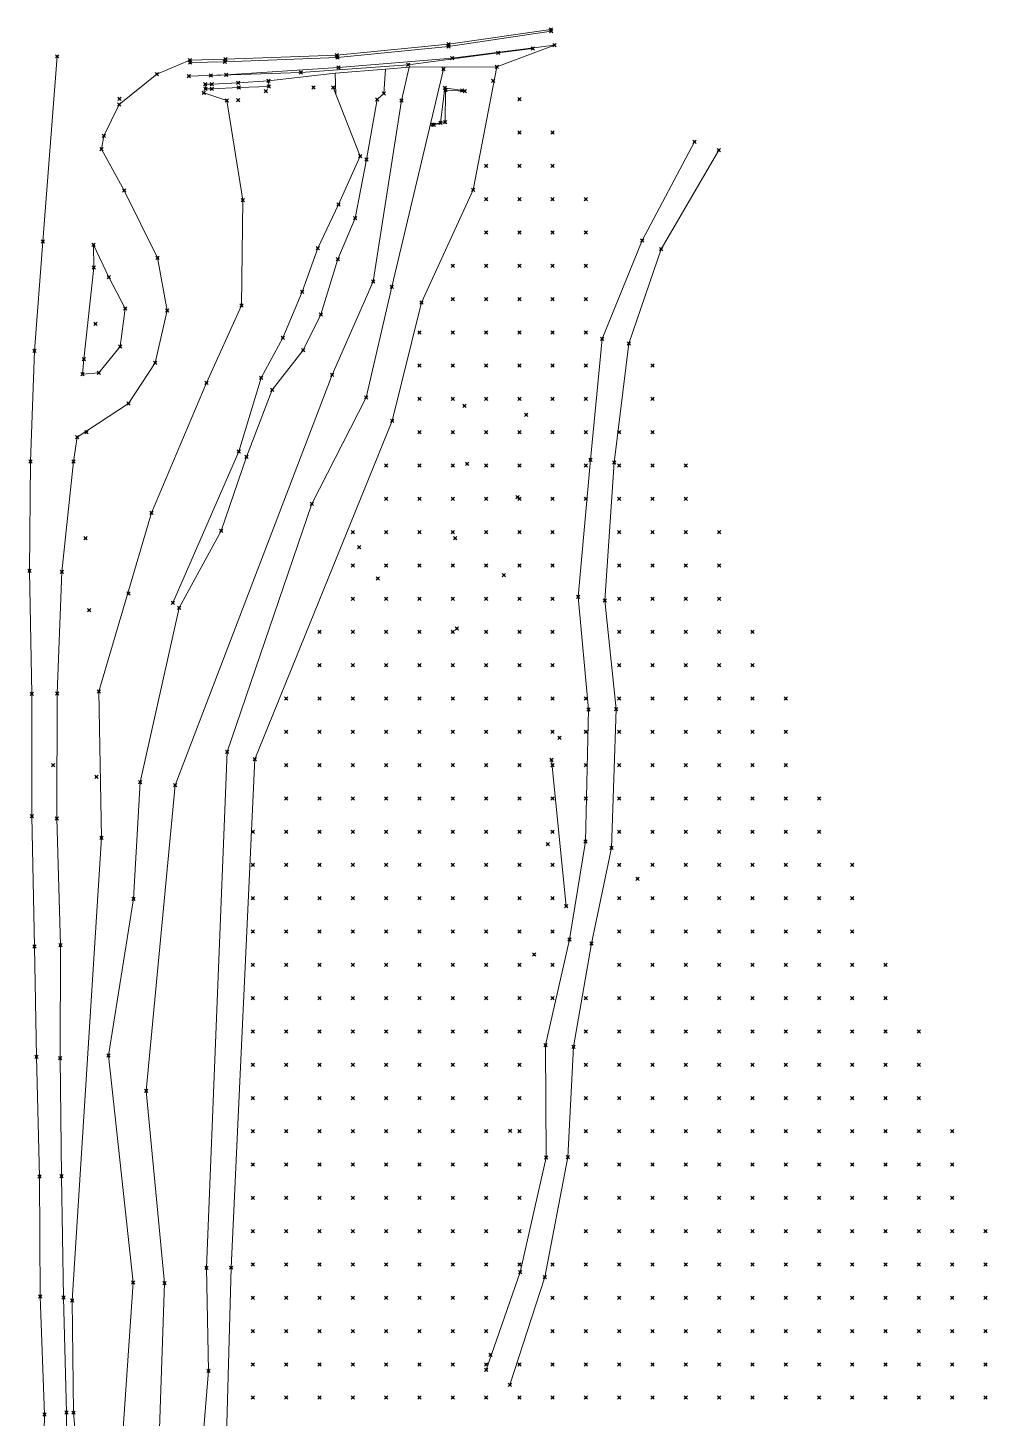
# Model space of a CAD drawing. Header units: metres. Extents: x 441556 to 446409, y 432338 to 461058.
# Drawn here: x 442386.6 to 442473, y 451369.4 to 451494.7 of the extents above; entities that cross this region are included whole.
import ezdxf

# ---------------------------------------------------------------- set-up
doc = ezdxf.new("R2010")
doc.units = ezdxf.units.M
doc.header["$MEASUREMENT"] = 0
doc.header["$PDMODE"] = 35
doc.header["$PDSIZE"] = 0.15
for name, color, linetype, lineweight in [('DTM-BRE-RevN_GRP_ CAROSABIL', 2, 'Continuous', 0), ('DTM-BRE-RevN_GRP_AX', 2, 'Continuous', 0), ('DTM-BRE-RevN_GRP_BORDURA', 2, 'Continuous', 0), ('DTM-BRE-RevN_GRP_CONSTRUCTIE', 2, 'Continuous', 0), ('DTM-BRE-RevN_GRP_DRUM PAMANT', 2, 'Continuous', 0), ('DTM-BRE-RevN_GRP_FIRUL APEI', 2, 'Continuous', 0), ('DTM-BRE-RevN_GRP_POD', 2, 'Continuous', 0), ('DTM-BRE-RevN_GRP_RAU', 2, 'Continuous', 0), ('DTM-BRE-RevN_GRP_SCARI', 2, 'Continuous', 0), ('DTM-BRE-RevN_GRP_TALUZ JOS', 2, 'Continuous', 0), ('DTM-BRE-RevN_GRP_TALUZ SUS', 2, 'Continuous', 0), ('DTM-BRE-RevN_GRP_TROTUAR', 2, 'Continuous', 0), ('DTM-BRE-RevN_GRP_ZID SPRIJIN JOS', 2, 'Continuous', 0), ('DTM-BRE-RevN_GRP_ZID SPRIJIN SUS', 2, 'Continuous', 0), ('DTM-BRE-RevN_YP_RevL', 1, 'Continuous', 0), ('DTM-NOK-RevN_LIDAR_co_lidar', 91, 'Continuous', 0), ('DTM-NOK-RevN_RTK', 32, 'Continuous', 0)]:
    doc.layers.add(name, color=color, linetype=linetype, lineweight=lineweight)

msp = doc.modelspace()

# ---------------------------------------------------------------- linework, layer by layer
at = {"layer": 'DTM-BRE-RevN_GRP_ CAROSABIL'}
for p, q in [((442424.521, 451493.225, 359.086), (442433.748, 451494.553, 358.911)), ((442414.462, 451492.224, 359.162), (442424.521, 451493.225, 359.086)), ((442398.258, 451490.529, 359.106), (442401.24, 451491.776, 359.1)), ((442401.24, 451491.776, 359.1), (442404.442, 451491.87, 359.138)), ((442404.442, 451491.87, 359.138), (442414.462, 451492.224, 359.162)), ((442394.862, 451487.79, 359.026), (442398.258, 451490.529, 359.106)), ((442393.484, 451484.956, 359.019), (442394.862, 451487.79, 359.026)), ((442393.262, 451483.774, 359.065), (442393.484, 451484.956, 359.019)), ((442395.322, 451480.057, 359.132), (442393.262, 451483.774, 359.065)), ((442398.317, 451473.99, 359.064), (442395.322, 451480.057, 359.132)), ((442392.554, 451475.163, 359.151), (442393.928, 451472.225, 359.084)), ((442392.577, 451473.113, 359.153), (442392.554, 451475.163, 359.151)), ((442391.679, 451464.839, 359.129), (442392.577, 451473.113, 359.153)), ((442399.197, 451469.246, 359.134), (442398.317, 451473.99, 359.064)), ((442393.928, 451472.225, 359.084), (442395.403, 451469.426, 359.094)), ((442395.403, 451469.426, 359.094), (442394.938, 451465.984, 359.123)), ((442398.114, 451464.518, 359.018), (442399.197, 451469.246, 359.134)), ((442394.938, 451465.984, 359.123), (442393.018, 451463.602, 359.164)), ((442391.569, 451463.485, 359.165), (442391.679, 451464.839, 359.129)), ((442395.695, 451460.853, 359.146), (442398.114, 451464.518, 359.018)), ((442393.018, 451463.602, 359.164), (442391.569, 451463.485, 359.165)), ((442391.084, 451457.822, 359.154), (442395.695, 451460.853, 359.146)), ((442390.752, 451455.623, 359.182), (442391.084, 451457.822, 359.154)), ((442389.7, 451445.701, 359.277), (442390.752, 451455.623, 359.182)), ((442389.277, 451434.721, 359.24), (442389.7, 451445.701, 359.277)), ((442389.245, 451423.457, 359.37), (442389.277, 451434.721, 359.24)), ((442389.571, 451412.065, 359.436), (442389.245, 451423.457, 359.37)), ((442389.537, 451401.883, 359.368), (442389.571, 451412.065, 359.436)), ((442389.673, 451391.23, 359.423), (442389.537, 451401.883, 359.368)), ((442389.851, 451380.318, 359.533), (442389.673, 451391.23, 359.423)), ((442390.107, 451369.946, 359.589), (442389.851, 451380.318, 359.533)), ((442390.236, 451359.694, 359.825), (442390.107, 451369.946, 359.589))]:
    msp.add_line(p, q, dxfattribs=at)
at = {"layer": 'DTM-BRE-RevN_GRP_AX'}
for p, q in [((442387.99, 451475.462, 359.14), (442389.269, 451492.133, 358.955)), ((442387.232, 451465.597, 359.187), (442387.99, 451475.462, 359.14)), ((442386.872, 451455.631, 359.276), (442387.232, 451465.597, 359.187)), ((442386.783, 451445.763, 359.362), (442386.872, 451455.631, 359.276)), ((442386.99, 451434.699, 359.321), (442386.783, 451445.763, 359.362)), ((442387.006, 451423.672, 359.318), (442386.99, 451434.699, 359.321)), ((442387.225, 451411.943, 359.466), (442387.006, 451423.672, 359.318)), ((442387.406, 451402.004, 359.507), (442387.225, 451411.943, 359.466)), ((442387.691, 451391.216, 359.582), (442387.406, 451402.004, 359.507)), ((442387.749, 451380.383, 359.557), (442387.691, 451391.216, 359.582)), ((442388.143, 451369.763, 359.676), (442387.749, 451380.383, 359.557)), ((442387.911, 451359.796, 359.836), (442388.143, 451369.763, 359.676))]:
    msp.add_line(p, q, dxfattribs=at)
at = {"layer": 'DTM-BRE-RevN_GRP_BORDURA'}
for p, q in [((442424.526, 451493.022, 359.249), (442433.778, 451494.401, 358.923)), ((442414.539, 451492.014, 359.307), (442424.526, 451493.022, 359.249)), ((442404.367, 451491.636, 359.296), (442414.539, 451492.014, 359.307)), ((442401.242, 451491.575, 359.116), (442404.367, 451491.636, 359.296))]:
    msp.add_line(p, q, dxfattribs=at)
at = {"layer": 'DTM-BRE-RevN_GRP_CONSTRUCTIE'}
msp.add_line((442433.79, 451428.737, 357.59), (442435.138, 451415.576, 357.989), dxfattribs=at)
at = {"layer": 'DTM-BRE-RevN_GRP_DRUM PAMANT'}
for p, q in [((442446.692, 451484.43, 358.287), (442441.978, 451475.553, 358.155)), ((442448.873, 451483.685, 358.286), (442443.678, 451474.772, 358.299)), ((442441.978, 451475.553, 358.155), (442438.363, 451466.687, 358.732)), ((442443.678, 451474.772, 358.299), (442440.782, 451466.246, 358.707)), ((442438.363, 451466.687, 358.732), (442437.315, 451455.77, 358.436)), ((442440.782, 451466.246, 358.707), (442439.453, 451455.537, 358.499)), ((442437.315, 451455.77, 358.436), (442436.202, 451443.431, 357.598)), ((442439.453, 451455.537, 358.499), (442438.607, 451443.102, 357.883)), ((442436.202, 451443.431, 357.598), (442437.149, 451433.285, 357.882)), ((442438.607, 451443.102, 357.883), (442439.627, 451433.312, 357.995)), ((442437.149, 451433.285, 357.882), (442436.869, 451421.391, 357.955)), ((442439.627, 451433.312, 357.995), (442439.212, 451420.817, 358.137)), ((442436.869, 451421.391, 357.955), (442435.413, 451412.559, 358.065)), ((442439.212, 451420.817, 358.137), (442437.395, 451412.197, 358.455)), ((442435.413, 451412.559, 358.065), (442433.263, 451403.054, 358.317)), ((442437.395, 451412.197, 358.455), (442435.786, 451402.897, 358.285)), ((442433.263, 451403.054, 358.317), (442433.31, 451392.913, 358.357)), ((442435.786, 451402.897, 358.285), (442435.284, 451392.958, 358.404)), ((442433.31, 451392.913, 358.357), (442430.992, 451382.593, 358.402)), ((442435.284, 451392.958, 358.404), (442433.198, 451382.152, 358.512)), ((442430.992, 451382.593, 358.402), (442427.933, 451373.781, 358.675)), ((442433.198, 451382.152, 358.512), (442430.054, 451372.428, 358.567))]:
    msp.add_line(p, q, dxfattribs=at)
at = {"layer": 'DTM-BRE-RevN_GRP_FIRUL APEI'}
for p, q in [((442420.301, 451488.153, 353.308), (442417.748, 451471.838, 353.495)), ((442417.748, 451471.838, 353.495), (442414.04, 451463.443, 353.671)), ((442414.04, 451463.443, 353.671), (442399.894, 451426.457, 354.841)), ((442399.894, 451426.457, 354.841), (442397.306, 451398.932, 355.392)), ((442397.306, 451398.932, 355.392), (442398.958, 451381.596, 355.743)), ((442398.958, 451381.596, 355.743), (442397.419, 451338.538, 356.193))]:
    msp.add_line(p, q, dxfattribs=at)
at = {"layer": 'DTM-BRE-RevN_GRP_POD'}
for p, q in [((442429.007, 451492.463, 359.151), (442420.88, 451491.375, 359.272)), ((442432.118, 451492.851, 359.147), (442429.007, 451492.463, 359.151)), ((442411.228, 451490.683, 359.291), (442403.116, 451490.401, 359.275)), ((442420.88, 451491.375, 359.272), (442411.228, 451490.683, 359.291))]:
    msp.add_line(p, q, dxfattribs=at)
at = {"layer": 'DTM-BRE-RevN_GRP_RAU'}
for p, q in [((442419.413, 451471.372, 353.62), (442424.062, 451490.99, 353.34)), ((442418.111, 451488.239, 353.458), (442417.137, 451482.837, 353.556)), ((442418.693, 451488.789, 353.386), (442418.111, 451488.239, 353.458)), ((442417.137, 451482.837, 353.556), (442416.115, 451477.545, 353.721)), ((442416.115, 451477.545, 353.721), (442414.561, 451473.848, 353.76)), ((442414.561, 451473.848, 353.76), (442413.033, 451468.885, 353.784)), ((442417.105, 451461.401, 354.003), (442419.413, 451471.372, 353.62)), ((442413.033, 451468.885, 353.784), (442411.421, 451465.66, 353.975)), ((442411.421, 451465.66, 353.975), (442408.652, 451462.074, 354.251)), ((442408.652, 451462.074, 354.251), (442406.326, 451456.05, 354.469)), ((442412.222, 451451.812, 354.522), (442417.105, 451461.401, 354.003)), ((442406.326, 451456.05, 354.469), (442404.055, 451449.382, 354.295)), ((442404.582, 451429.463, 355.049), (442412.222, 451451.812, 354.522)), ((442404.055, 451449.382, 354.295), (442400.251, 451442.453, 354.605)), ((442400.251, 451442.453, 354.605), (442396.749, 451426.74, 355.311)), ((442402.721, 451382.971, 355.911), (442404.582, 451429.463, 355.049)), ((442396.749, 451426.74, 355.311), (442396.153, 451416.214, 357.832)), ((442396.153, 451416.214, 357.832), (442393.893, 451402.11, 355.751)), ((442393.893, 451402.11, 355.751), (442396.121, 451381.646, 355.823)), ((442402.912, 451373.691, 356.044), (442402.721, 451382.971, 355.911)), ((442396.121, 451381.646, 355.823), (442393.352, 451340.732, 356.527)), ((442400.169, 451340.433, 356.546), (442402.912, 451373.691, 356.044))]:
    msp.add_line(p, q, dxfattribs=at)
at = {"layer": 'DTM-BRE-RevN_GRP_SCARI'}
for p, q in [((442402.612, 451489.623, 359.145), (442403.22, 451489.619, 359.127)), ((442402.636, 451489.194, 359.142), (442402.612, 451489.623, 359.145)), ((442405.626, 451489.311, 358.104), (442403.209, 451489.197, 359.15)), ((442403.22, 451489.619, 359.127), (442405.587, 451489.756, 358.105)), ((442405.587, 451489.756, 358.105), (442408.311, 451489.911, 356.861)), ((442408.357, 451489.429, 356.866), (442405.626, 451489.311, 358.104)), ((442408.311, 451489.911, 356.861), (442408.357, 451489.429, 356.866)), ((442403.209, 451489.197, 359.15), (442402.636, 451489.194, 359.142))]:
    msp.add_line(p, q, dxfattribs=at)
at = {"layer": 'DTM-BRE-RevN_GRP_TALUZ JOS'}
for p, q in [((442414.139, 451489.333, 354.473), (442416.582, 451483.129, 353.839)), ((442416.582, 451483.129, 353.839), (442414.618, 451478.774, 354.292)), ((442414.618, 451478.774, 354.292), (442412.751, 451474.847, 354.617)), ((442412.751, 451474.847, 354.617), (442411.358, 451470.915, 354.647)), ((442411.358, 451470.915, 354.647), (442409.591, 451466.771, 354.54)), ((442409.591, 451466.771, 354.54), (442407.649, 451463.177, 354.882)), ((442407.649, 451463.177, 354.882), (442405.629, 451456.522, 355.305)), ((442405.629, 451456.522, 355.305), (442399.706, 451442.896, 355.247))]:
    msp.add_line(p, q, dxfattribs=at)
at = {"layer": 'DTM-BRE-RevN_GRP_TALUZ SUS'}
for p, q in [((442428.876, 451491.185, 358.692), (442426.741, 451480.099, 357.904)), ((442404.554, 451488.141, 358.851), (442402.48, 451488.836, 359.068)), ((442405.991, 451479.179, 359.082), (442404.554, 451488.141, 358.851)), ((442426.741, 451480.099, 357.904), (442422.105, 451469.943, 356.898)), ((442405.894, 451469.679, 358.891), (442405.991, 451479.179, 359.082)), ((442402.73, 451462.714, 359.009), (442405.894, 451469.679, 358.891)), ((442422.105, 451469.943, 356.898), (442419.454, 451459.297, 355.084)), ((442397.763, 451451.01, 359.129), (442402.73, 451462.714, 359.009)), ((442419.454, 451459.297, 355.084), (442407.077, 451428.799, 357.27)), ((442393.034, 451434.899, 358.863), (442397.763, 451451.01, 359.129)), ((442393.259, 451421.712, 360.597), (442393.034, 451434.899, 358.863)), ((442407.077, 451428.799, 357.27), (442404.935, 451382.994, 356.687)), ((442390.637, 451380.027, 359.194), (442393.259, 451421.712, 360.597)), ((442404.935, 451382.994, 356.687), (442403.77, 451340.608, 357.685)), ((442390.757, 451369.93, 359.296), (442390.637, 451380.027, 359.194)), ((442391.52, 451360.143, 359.569), (442390.757, 451369.93, 359.296))]:
    msp.add_line(p, q, dxfattribs=at)
at = {"layer": 'DTM-BRE-RevN_GRP_TROTUAR'}
for p, q in [((442424.845, 451491.982, 359.224), (442434.065, 451493.141, 358.928)), ((442414.612, 451491.128, 359.296), (442424.845, 451491.982, 359.224)), ((442404.514, 451490.461, 359.274), (442414.612, 451491.128, 359.296)), ((442401.126, 451490.352, 359.185), (442404.514, 451490.461, 359.274))]:
    msp.add_line(p, q, dxfattribs=at)
at = {"layer": 'DTM-BRE-RevN_GRP_ZID SPRIJIN JOS'}
for p, q in [((442424.198, 451489.293, 353.593), (442423.794, 451486.135, 353.304)), ((442425.766, 451489.053, 354.591), (442424.198, 451489.293, 353.593)), ((442423.794, 451486.135, 353.304), (442423.086, 451485.98, 353.139))]:
    msp.add_line(p, q, dxfattribs=at)
at = {"layer": 'DTM-BRE-RevN_GRP_ZID SPRIJIN SUS'}
for p, q in [((442424.252, 451489.079, 355.457), (442424.212, 451486.193, 355.464)), ((442425.985, 451489.001, 355.423), (442424.252, 451489.079, 355.457)), ((442424.212, 451486.193, 355.464), (442423.207, 451485.958, 355.411))]:
    msp.add_line(p, q, dxfattribs=at)
at = {"layer": 'DTM-BRE-RevN_YP_RevL'}
for p, q in [((442434.065, 451493.141, 358.928), (442428.876, 451491.185, 358.692)), ((442414.308, 451490.621, 354.309), (442408.311, 451489.911, 356.861)), ((442418.86, 451490.968, 353.319), (442414.308, 451490.621, 354.309)), ((442414.378, 451488.727, 354.411), (442414.308, 451490.621, 354.309)), ((442418.86, 451490.968, 353.319), (442418.693, 451488.789, 353.386)), ((442420.987, 451491.142, 353.512), (442418.86, 451490.968, 353.319)), ((442420.301, 451488.153, 353.308), (442420.987, 451491.142, 353.512)), ((442428.876, 451491.185, 358.692), (442420.987, 451491.142, 353.512))]:
    msp.add_line(p, q, dxfattribs=at)
at = {"layer": 'DTM-NOK-RevN_LIDAR_co_lidar'}
for p in [(442430.906, 451488.259, 358.363), (442430.906, 451485.26, 358.208), (442433.905, 451485.26, 358.177), (442427.907, 451482.261, 358.107), (442430.906, 451482.261, 358.18), (442433.905, 451482.261, 358.208), (442427.907, 451479.261, 358.033), (442430.906, 451479.261, 358.211), (442433.905, 451479.261, 358.26), (442436.905, 451479.261, 358.312), (442427.907, 451476.262, 358.162), (442430.906, 451476.262, 358.274), (442433.905, 451476.262, 358.28), (442436.905, 451476.262, 358.287), (442424.907, 451473.262, 357.5), (442427.907, 451473.262, 358.431), (442430.906, 451473.262, 358.492), (442433.905, 451473.262, 358.424), (442436.905, 451473.262, 358.391), (442424.907, 451470.263, 358.236), (442427.907, 451470.263, 358.728), (442430.906, 451470.263, 358.777), (442433.905, 451470.263, 358.801), (442436.905, 451470.263, 358.755), (442421.908, 451467.264, 356.718), (442424.907, 451467.264, 358.276), (442427.907, 451467.264, 359.117), (442430.906, 451467.264, 359.464), (442433.905, 451467.264, 359.303), (442436.905, 451467.264, 359), (442421.908, 451464.264, 355.676), (442424.907, 451464.264, 357.153), (442427.907, 451464.264, 359.336), (442430.906, 451464.264, 359.955), (442433.905, 451464.264, 359.469), (442436.905, 451464.264, 359.055), (442442.903, 451464.264, 358.951), (442421.908, 451461.265, 355.708), (442424.907, 451461.265, 357.249), (442427.907, 451461.265, 358.989), (442430.906, 451461.265, 359.581), (442433.905, 451461.265, 359.384), (442436.905, 451461.265, 359.087), (442442.903, 451461.265, 359.071), (442391.915, 451458.266, 359.17), (442421.908, 451458.266, 355.833), (442424.907, 451458.266, 357.907), (442427.907, 451458.266, 359.149), (442430.906, 451458.266, 359.378), (442433.905, 451458.266, 359.321), (442436.905, 451458.266, 359.02), (442439.904, 451458.266, 358.827), (442442.903, 451458.266, 359.026), (442418.909, 451455.266, 355.493), (442421.908, 451455.266, 355.765), (442424.907, 451455.266, 356.362), (442427.907, 451455.266, 358.065), (442430.906, 451455.266, 358.919), (442433.905, 451455.266, 358.859), (442436.905, 451455.266, 358.634), (442439.904, 451455.266, 358.722), (442442.903, 451455.266, 359.446), (442445.903, 451455.266, 360), (442418.909, 451452.267, 356.048), (442421.908, 451452.267, 355.926), (442424.907, 451452.267, 355.976), (442427.907, 451452.267, 356.771), (442430.906, 451452.267, 358.048), (442433.905, 451452.267, 358.412), (442436.905, 451452.267, 358.238), (442439.904, 451452.267, 358.465), (442442.903, 451452.267, 359.337), (442445.903, 451452.267, 360.581), (442415.909, 451449.268, 356.914), (442418.909, 451449.268, 356.533), (442421.908, 451449.268, 356.278), (442424.907, 451449.268, 356.206), (442427.907, 451449.268, 356.592), (442430.906, 451449.268, 357.328), (442433.905, 451449.268, 357.793), (442439.904, 451449.268, 358.211), (442442.903, 451449.268, 358.761), (442445.903, 451449.268, 359.866), (442448.902, 451449.268, 361.879), (442415.909, 451446.268, 357.201), (442418.909, 451446.268, 356.607), (442421.908, 451446.268, 356.329), (442424.907, 451446.268, 356.472), (442427.907, 451446.268, 357.024), (442430.906, 451446.268, 357.426), (442433.905, 451446.268, 357.61), (442439.904, 451446.268, 358.149), (442442.903, 451446.268, 358.519), (442445.903, 451446.268, 359.245), (442448.902, 451446.268, 362.072), (442415.909, 451443.269, 357.133), (442418.909, 451443.269, 356.943), (442421.908, 451443.269, 356.727), (442424.907, 451443.269, 356.909), (442427.907, 451443.269, 357.59), (442430.906, 451443.269, 357.781), (442433.905, 451443.269, 357.657), (442439.904, 451443.269, 358.219), (442442.903, 451443.269, 358.677), (442445.903, 451443.269, 359.572), (442448.902, 451443.269, 362.548), (442412.91, 451440.27, 357.14), (442415.909, 451440.27, 357.057), (442418.909, 451440.27, 357.127), (442421.908, 451440.27, 356.943), (442424.907, 451440.27, 356.918), (442427.907, 451440.27, 357.349), (442430.906, 451440.27, 357.936), (442433.905, 451440.27, 357.968), (442439.904, 451440.27, 358.214), (442442.903, 451440.27, 358.977), (442445.903, 451440.27, 360.491), (442448.902, 451440.27, 363.279), (442451.901, 451440.27, 367.159), (442412.91, 451437.27, 357.38), (442415.909, 451437.27, 356.937), (442418.909, 451437.27, 356.832), (442421.908, 451437.27, 356.899), (442424.907, 451437.27, 356.932), (442427.907, 451437.27, 357.074), (442430.906, 451437.27, 357.833), (442433.905, 451437.27, 358.147), (442439.904, 451437.27, 358.208), (442442.903, 451437.27, 359.012), (442445.903, 451437.27, 360.851), (442448.902, 451437.27, 363.607), (442451.901, 451437.27, 366.798), (442409.911, 451434.271, 357.496), (442412.91, 451434.271, 357.938), (442415.909, 451434.271, 357.48), (442418.909, 451434.271, 357.204), (442421.908, 451434.271, 357.436), (442424.907, 451434.271, 357.346), (442427.907, 451434.271, 357.265), (442430.906, 451434.271, 357.892), (442433.905, 451434.271, 358.296), (442436.905, 451434.271, 358.153), (442439.904, 451434.271, 358.191), (442442.903, 451434.271, 359.08), (442445.903, 451434.271, 360.961), (442448.902, 451434.271, 363.503), (442451.901, 451434.271, 366.209), (442454.901, 451434.271, 368.807), (442409.911, 451431.272, 357.759), (442412.91, 451431.272, 358.302), (442415.909, 451431.272, 358.225), (442418.909, 451431.272, 357.959), (442421.908, 451431.272, 357.721), (442424.907, 451431.272, 357.43), (442427.907, 451431.272, 357.469), (442430.906, 451431.272, 358.131), (442433.905, 451431.272, 358.44), (442436.905, 451431.272, 358.254), (442439.904, 451431.272, 358.213), (442442.903, 451431.272, 359.03), (442445.903, 451431.272, 360.921), (442448.902, 451431.272, 363.289), (442451.901, 451431.272, 365.508), (442454.901, 451431.272, 367.883), (442388.915, 451428.272, 359.291), (442409.911, 451428.272, 357.486), (442412.91, 451428.272, 358.464), (442415.909, 451428.272, 358.317), (442418.909, 451428.272, 357.733), (442421.908, 451428.272, 357.103), (442424.907, 451428.272, 356.95), (442427.907, 451428.272, 357.016), (442430.906, 451428.272, 357.692), (442433.905, 451428.272, 358.172), (442436.905, 451428.272, 358.236), (442439.904, 451428.272, 358.269), (442442.903, 451428.272, 359.034), (442445.903, 451428.272, 360.831), (442448.902, 451428.272, 362.808), (442451.901, 451428.272, 364.591), (442454.901, 451428.272, 367.018), (442409.911, 451425.273, 357.339), (442412.91, 451425.273, 358.361), (442415.909, 451425.273, 357.889), (442418.909, 451425.273, 356.991), (442421.908, 451425.273, 356.555), (442424.907, 451425.273, 356.562), (442427.907, 451425.273, 356.597), (442430.906, 451425.273, 357.249), (442433.905, 451425.273, 357.911), (442436.905, 451425.273, 358.155), (442439.904, 451425.273, 358.356), (442442.903, 451425.273, 359.11), (442445.903, 451425.273, 360.611), (442448.902, 451425.273, 362.139), (442451.901, 451425.273, 363.687), (442454.901, 451425.273, 366.367), (442457.9, 451425.273, 369.291), (442406.911, 451422.274, 356.312), (442409.911, 451422.274, 357.224), (442412.91, 451422.274, 357.703), (442415.909, 451422.274, 357.415), (442418.909, 451422.274, 356.698), (442421.908, 451422.274, 356.487), (442424.907, 451422.274, 356.4), (442427.907, 451422.274, 356.614), (442430.906, 451422.274, 357.532), (442433.905, 451422.274, 358.254), (442439.904, 451422.274, 358.389), (442442.903, 451422.274, 359.065), (442445.903, 451422.274, 360.18), (442448.902, 451422.274, 361.38), (442451.901, 451422.274, 363.086), (442454.901, 451422.274, 366.397), (442457.9, 451422.274, 370.131), (442406.911, 451419.274, 356.468), (442409.911, 451419.274, 357.063), (442412.91, 451419.274, 357.057), (442415.909, 451419.274, 356.947), (442418.909, 451419.274, 356.658), (442421.908, 451419.274, 356.506), (442424.907, 451419.274, 356.446), (442427.907, 451419.274, 356.898), (442430.906, 451419.274, 357.896), (442433.905, 451419.274, 358.453), (442439.904, 451419.274, 358.35), (442442.903, 451419.274, 358.895), (442445.903, 451419.274, 359.716), (442448.902, 451419.274, 360.863), (442451.901, 451419.274, 363.282), (442454.901, 451419.274, 367.613), (442457.9, 451419.274, 372.413), (442460.9, 451419.274, 375.929), (442406.911, 451416.275, 356.726), (442409.911, 451416.275, 357.205), (442412.91, 451416.275, 356.933), (442415.909, 451416.275, 356.63), (442418.909, 451416.275, 356.528), (442421.908, 451416.275, 356.549), (442424.907, 451416.275, 356.717), (442427.907, 451416.275, 357.304), (442430.906, 451416.275, 357.929), (442433.905, 451416.275, 358.18), (442439.904, 451416.275, 358.333), (442442.903, 451416.275, 358.725), (442445.903, 451416.275, 359.556), (442448.902, 451416.275, 361.345), (442451.901, 451416.275, 364.776), (442454.901, 451416.275, 369.576), (442457.9, 451416.275, 374.058), (442460.9, 451416.275, 376.973), (442406.911, 451413.276, 357.109), (442409.911, 451413.276, 357.379), (442412.91, 451413.276, 356.896), (442415.909, 451413.276, 356.642), (442418.909, 451413.276, 356.459), (442421.908, 451413.276, 356.577), (442424.907, 451413.276, 356.912), (442427.907, 451413.276, 357.527), (442430.906, 451413.276, 357.948), (442433.905, 451413.276, 358.155), (442439.904, 451413.276, 358.379), (442442.903, 451413.276, 358.727), (442445.903, 451413.276, 360.059), (442448.902, 451413.276, 362.853), (442451.901, 451413.276, 366.562), (442454.901, 451413.276, 370.663), (442457.9, 451413.276, 374.189), (442460.9, 451413.276, 377.364), (442406.911, 451410.276, 357.213), (442409.911, 451410.276, 357.217), (442412.91, 451410.276, 356.813), (442415.909, 451410.276, 356.682), (442418.909, 451410.276, 356.522), (442421.908, 451410.276, 356.568), (442424.907, 451410.276, 357.02), (442427.907, 451410.276, 357.569), (442430.906, 451410.276, 357.968), (442433.905, 451410.276, 358.175), (442439.904, 451410.276, 358.48), (442442.903, 451410.276, 358.947), (442445.903, 451410.276, 360.913), (442448.902, 451410.276, 364.233), (442451.901, 451410.276, 367.464), (442454.901, 451410.276, 370.989), (442457.9, 451410.276, 374.512), (442460.9, 451410.276, 378.027), (442463.899, 451410.276, 381.732), (442406.911, 451407.277, 357.257), (442409.911, 451407.277, 357.227), (442412.91, 451407.277, 356.818), (442415.909, 451407.277, 356.769), (442418.909, 451407.277, 356.655), (442421.908, 451407.277, 356.681), (442424.907, 451407.277, 357.006), (442427.907, 451407.277, 357.494), (442430.906, 451407.277, 357.977), (442433.905, 451407.277, 358.25), (442436.905, 451407.277, 358.411), (442439.904, 451407.277, 358.555), (442442.903, 451407.277, 359.105), (442445.903, 451407.277, 361.289), (442448.902, 451407.277, 364.883), (442451.901, 451407.277, 368.435), (442454.901, 451407.277, 372.188), (442457.9, 451407.277, 375.77), (442460.9, 451407.277, 379.24), (442463.899, 451407.277, 382.587), (442406.911, 451404.278, 357.329), (442409.911, 451404.278, 357.341), (442412.91, 451404.278, 357.036), (442415.909, 451404.278, 357.057), (442418.909, 451404.278, 356.967), (442421.908, 451404.278, 356.856), (442424.907, 451404.278, 357.083), (442427.907, 451404.278, 357.745), (442430.906, 451404.278, 358.228), (442436.905, 451404.278, 358.393), (442439.904, 451404.278, 358.511), (442442.903, 451404.278, 359.239), (442445.903, 451404.278, 361.669), (442448.902, 451404.278, 365.545), (442451.901, 451404.278, 369.273), (442454.901, 451404.278, 372.807), (442457.9, 451404.278, 376.359), (442460.9, 451404.278, 379.397), (442463.899, 451404.278, 382.787), (442466.898, 451404.278, 385.89), (442406.911, 451401.278, 357.371), (442409.911, 451401.278, 357.428), (442412.91, 451401.278, 357.162), (442415.909, 451401.278, 357.114), (442418.909, 451401.278, 357.166), (442421.908, 451401.278, 357.059), (442424.907, 451401.278, 357.335), (442427.907, 451401.278, 358.103), (442430.906, 451401.278, 358.391), (442436.905, 451401.278, 358.432), (442439.904, 451401.278, 358.563), (442442.903, 451401.278, 359.516), (442445.903, 451401.278, 361.857), (442448.902, 451401.278, 365.128), (442451.901, 451401.278, 368.794), (442454.901, 451401.278, 372.478), (442457.9, 451401.278, 375.557), (442460.9, 451401.278, 378.76), (442463.899, 451401.278, 382.204), (442466.898, 451401.278, 385.687), (442406.911, 451398.279, 357.207), (442409.911, 451398.279, 357.555), (442412.91, 451398.279, 357.294), (442415.909, 451398.279, 357.213), (442418.909, 451398.279, 357.21), (442421.908, 451398.279, 357.146), (442424.907, 451398.279, 357.169), (442427.907, 451398.279, 357.866), (442430.906, 451398.279, 358.268), (442436.905, 451398.279, 358.485), (442439.904, 451398.279, 358.61), (442442.903, 451398.279, 359.216), (442445.903, 451398.279, 361.206), (442448.902, 451398.279, 364.508), (442451.901, 451398.279, 368.071), (442454.901, 451398.279, 371.656), (442457.9, 451398.279, 375.089), (442460.9, 451398.279, 378.977), (442463.899, 451398.279, 382.901), (442466.898, 451398.279, 387.094), (442406.911, 451395.28, 356.737), (442409.911, 451395.28, 357.45), (442412.91, 451395.28, 357.465), (442415.909, 451395.28, 357.433), (442418.909, 451395.28, 357.098), (442421.908, 451395.28, 357.024), (442424.907, 451395.28, 357.268), (442427.907, 451395.28, 357.977), (442430.906, 451395.28, 358.235), (442436.905, 451395.28, 358.524), (442439.904, 451395.28, 358.763), (442442.903, 451395.28, 359.528), (442445.903, 451395.28, 361.426), (442448.902, 451395.28, 364.77), (442451.901, 451395.28, 368.611), (442454.901, 451395.28, 371.888), (442457.9, 451395.28, 376.202), (442460.9, 451395.28, 381.615), (442463.899, 451395.28, 386.166), (442466.898, 451395.28, 390.161), (442469.898, 451395.28, 394.812), (442406.911, 451392.28, 356.723), (442409.911, 451392.28, 357.441), (442412.91, 451392.28, 357.358), (442415.909, 451392.28, 357.437), (442418.909, 451392.28, 357.12), (442421.908, 451392.28, 357.288), (442424.907, 451392.28, 357.464), (442427.907, 451392.28, 358.077), (442430.906, 451392.28, 358.283), (442436.905, 451392.28, 358.546), (442439.904, 451392.28, 358.863), (442442.903, 451392.28, 360.116), (442445.903, 451392.28, 362.648), (442448.902, 451392.28, 366.021), (442451.901, 451392.28, 369.572), (442454.901, 451392.28, 373.305), (442457.9, 451392.28, 378.337), (442460.9, 451392.28, 383.359), (442463.899, 451392.28, 387.39), (442466.898, 451392.28, 390.914), (442469.898, 451392.28, 394.771), (442406.911, 451389.281, 356.77), (442409.911, 451389.281, 357.303), (442412.91, 451389.281, 357.33), (442415.909, 451389.281, 357.316), (442418.909, 451389.281, 357.187), (442421.908, 451389.281, 357.695), (442424.907, 451389.281, 357.708), (442427.907, 451389.281, 358.096), (442430.906, 451389.281, 358.325), (442436.905, 451389.281, 358.672), (442439.904, 451389.281, 359.446), (442442.903, 451389.281, 361.34), (442445.903, 451389.281, 363.901), (442448.902, 451389.281, 366.713), (442451.901, 451389.281, 370.268), (442454.901, 451389.281, 374.287), (442457.9, 451389.281, 378.627), (442460.9, 451389.281, 382.69), (442463.899, 451389.281, 386.518), (442466.898, 451389.281, 390.797), (442469.898, 451389.281, 394.438), (442406.911, 451386.282, 356.74), (442409.911, 451386.282, 357.222), (442412.91, 451386.282, 357.362), (442415.909, 451386.282, 357.328), (442418.909, 451386.282, 357.441), (442421.908, 451386.282, 357.615), (442424.907, 451386.282, 357.811), (442427.907, 451386.282, 358.237), (442430.906, 451386.282, 358.427), (442436.905, 451386.282, 359.084), (442439.904, 451386.282, 360.638), (442442.903, 451386.282, 362.962), (442445.903, 451386.282, 365.308), (442448.902, 451386.282, 367.718), (442451.901, 451386.282, 370.844), (442454.901, 451386.282, 374.724), (442457.9, 451386.282, 379.002), (442460.9, 451386.282, 383.219), (442463.899, 451386.282, 387.586), (442466.898, 451386.282, 391.231), (442469.898, 451386.282, 394.659), (442472.897, 451386.282, 398.477), (442406.911, 451383.282, 356.705), (442409.911, 451383.282, 356.979), (442412.91, 451383.282, 357.322), (442415.909, 451383.282, 357.273), (442418.909, 451383.282, 357.5), (442421.908, 451383.282, 357.346), (442424.907, 451383.282, 357.899), (442427.907, 451383.282, 358.458), (442430.906, 451383.282, 358.528), (442433.905, 451383.282, 358.552), (442436.905, 451383.282, 359.482), (442439.904, 451383.282, 361.562), (442442.903, 451383.282, 363.935), (442445.903, 451383.282, 366.195), (442448.902, 451383.282, 368.805), (442451.901, 451383.282, 372.032), (442454.901, 451383.282, 375.916), (442457.9, 451383.282, 380.129), (442460.9, 451383.282, 384.161), (442463.899, 451383.282, 388.145), (442466.898, 451383.282, 391.283), (442469.898, 451383.282, 394.413), (442472.897, 451383.282, 397.688), (442406.911, 451380.283, 356.808), (442409.911, 451380.283, 357.098), (442412.91, 451380.283, 357.361), (442415.909, 451380.283, 357.153), (442418.909, 451380.283, 357.515), (442421.908, 451380.283, 358.471), (442424.907, 451380.283, 359.121), (442427.907, 451380.283, 359.124), (442433.905, 451380.283, 358.682), (442436.905, 451380.283, 359.953), (442439.904, 451380.283, 362.241), (442442.903, 451380.283, 364.696), (442445.903, 451380.283, 367.423), (442448.902, 451380.283, 370.48), (442451.901, 451380.283, 373.509), (442454.901, 451380.283, 377.077), (442457.9, 451380.283, 381.213), (442460.9, 451380.283, 385.182), (442463.899, 451380.283, 388.666), (442466.898, 451380.283, 391.556), (442469.898, 451380.283, 394.796), (442472.897, 451380.283, 398.491), (442406.911, 451377.284, 356.834), (442409.911, 451377.284, 357.303), (442412.91, 451377.284, 357.602), (442415.909, 451377.284, 357.109), (442418.909, 451377.284, 357.684), (442421.908, 451377.284, 359.27), (442424.907, 451377.284, 359.809), (442427.907, 451377.284, 359.332), (442433.905, 451377.284, 358.851), (442436.905, 451377.284, 360.322), (442439.904, 451377.284, 362.613), (442442.903, 451377.284, 365.413), (442445.903, 451377.284, 368.41), (442448.902, 451377.284, 371.358), (442451.901, 451377.284, 374.57), (442454.901, 451377.284, 377.768), (442457.9, 451377.284, 381.729), (442460.9, 451377.284, 385.772), (442463.899, 451377.284, 389.369), (442466.898, 451377.284, 392.535), (442469.898, 451377.284, 395.767), (442472.897, 451377.284, 399.273), (442406.911, 451374.284, 357.011), (442409.911, 451374.284, 357.434), (442412.91, 451374.284, 357.479), (442415.909, 451374.284, 357.239), (442418.909, 451374.284, 357.82), (442421.908, 451374.284, 358.733), (442424.907, 451374.284, 359.134), (442427.907, 451374.284, 358.963), (442430.906, 451374.284, 358.687), (442433.905, 451374.284, 359.047), (442436.905, 451374.284, 360.634), (442439.904, 451374.284, 362.922), (442442.903, 451374.284, 365.7), (442445.903, 451374.284, 368.836), (442448.902, 451374.284, 372.27), (442451.901, 451374.284, 376.003), (442454.901, 451374.284, 379.122), (442457.9, 451374.284, 382.445), (442460.9, 451374.284, 386.085), (442463.899, 451374.284, 389.571), (442466.898, 451374.284, 392.964), (442469.898, 451374.284, 396.383), (442472.897, 451374.284, 399.529), (442406.911, 451371.285, 357.276), (442409.911, 451371.285, 357.377), (442412.91, 451371.285, 357.316), (442415.909, 451371.285, 357.574), (442418.909, 451371.285, 358.328), (442421.908, 451371.285, 359.178), (442424.907, 451371.285, 359.448), (442427.907, 451371.285, 359.285), (442430.906, 451371.285, 358.816), (442433.905, 451371.285, 359.07), (442436.905, 451371.285, 360.734), (442439.904, 451371.285, 363.336), (442442.903, 451371.285, 366.236), (442445.903, 451371.285, 369.47), (442448.902, 451371.285, 373.594), (442451.901, 451371.285, 377.973), (442454.901, 451371.285, 381.128), (442457.9, 451371.285, 384.056), (442460.9, 451371.285, 387.008), (442463.899, 451371.285, 390.126), (442466.898, 451371.285, 393.073), (442469.898, 451371.285, 396.03), (442472.897, 451371.285, 399.26)]:
    msp.add_point(p, dxfattribs=at)
at = {"layer": 'DTM-NOK-RevN_RTK'}
for p in [(442433.748, 451494.553, 358.911), (442433.778, 451494.401, 358.923), (442424.521, 451493.225, 359.086), (442424.526, 451493.022, 359.249), (442432.118, 451492.851, 359.147), (442434.065, 451493.141, 358.928), (442389.269, 451492.133, 358.955), (442401.24, 451491.776, 359.1), (442401.242, 451491.575, 359.116), (442404.367, 451491.636, 359.296), (442404.442, 451491.87, 359.138), (442414.462, 451492.224, 359.162), (442414.539, 451492.014, 359.307), (442424.845, 451491.982, 359.224), (442429.007, 451492.463, 359.151), (442398.258, 451490.529, 359.106), (442401.126, 451490.352, 359.185), (442403.116, 451490.401, 359.275), (442404.514, 451490.461, 359.274), (442411.228, 451490.683, 359.291), (442414.612, 451491.128, 359.296), (442420.88, 451491.375, 359.272), (442424.062, 451490.99, 353.34), (442428.876, 451491.185, 358.692), (442402.612, 451489.623, 359.145), (442402.636, 451489.194, 359.142), (442403.209, 451489.197, 359.15), (442403.22, 451489.619, 359.127), (442405.587, 451489.756, 358.105), (442405.626, 451489.311, 358.104), (442408.311, 451489.911, 356.861), (442408.357, 451489.429, 356.866), (442412.357, 451489.327, 354.812), (442414.139, 451489.333, 354.473), (442424.198, 451489.293, 353.593), (442424.252, 451489.079, 355.457), (442428.561, 451489.935, 358.441), (442394.887, 451488.289, 359.018), (442402.48, 451488.836, 359.068), (442404.554, 451488.141, 358.851), (442405.574, 451488.19, 358.681), (442408.078, 451489.006, 356.826), (442418.111, 451488.239, 353.458), (442418.693, 451488.789, 353.386), (442420.301, 451488.153, 353.308), (442425.766, 451489.053, 354.591), (442425.985, 451489.001, 355.423), (442394.862, 451487.79, 359.026), (442423.086, 451485.98, 353.139), (442423.207, 451485.958, 355.411), (442423.794, 451486.135, 353.304), (442424.212, 451486.193, 355.464), (442393.484, 451484.956, 359.019), (442446.692, 451484.43, 358.287), (442393.262, 451483.774, 359.065), (442416.582, 451483.129, 353.839), (442417.137, 451482.837, 353.556), (442448.873, 451483.685, 358.286), (442395.322, 451480.057, 359.132), (442405.991, 451479.179, 359.082), (442426.741, 451480.099, 357.904), (442414.618, 451478.774, 354.292), (442416.115, 451477.545, 353.721), (442387.99, 451475.462, 359.14), (442441.978, 451475.553, 358.155), (442392.554, 451475.163, 359.151), (442412.751, 451474.847, 354.617), (442443.678, 451474.772, 358.299), (442392.577, 451473.113, 359.153), (442398.317, 451473.99, 359.064), (442414.561, 451473.848, 353.76), (442393.928, 451472.225, 359.084), (442417.748, 451471.838, 353.495), (442411.358, 451470.915, 354.647), (442419.413, 451471.372, 353.62), (442395.403, 451469.426, 359.094), (442399.197, 451469.246, 359.134), (442405.894, 451469.679, 358.891), (442422.105, 451469.943, 356.898), (442392.717, 451468.023, 359.149), (442413.033, 451468.885, 353.784), (442409.591, 451466.771, 354.54), (442438.363, 451466.687, 358.732), (442387.232, 451465.597, 359.187), (442394.938, 451465.984, 359.123), (442411.421, 451465.66, 353.975), (442440.782, 451466.246, 358.707), (442391.679, 451464.839, 359.129), (442398.114, 451464.518, 359.018), (442391.569, 451463.485, 359.165), (442393.018, 451463.602, 359.164), (442407.649, 451463.177, 354.882), (442414.04, 451463.443, 353.671), (442402.73, 451462.714, 359.009), (442408.652, 451462.074, 354.251), (442395.695, 451460.853, 359.146), (442417.105, 451461.401, 354.003), (442425.959, 451460.632, 359.253), (442419.454, 451459.297, 355.084), (442431.53, 451459.837, 359.282), (442391.084, 451457.822, 359.154), (442405.629, 451456.522, 355.305), (442386.872, 451455.631, 359.276), (442390.752, 451455.623, 359.182), (442406.326, 451456.05, 354.469), (442426.205, 451455.405, 359.548), (442437.315, 451455.77, 358.436), (442439.453, 451455.537, 358.499), (442412.222, 451451.812, 354.522), (442430.748, 451452.406, 358.594), (442397.763, 451451.01, 359.129), (442404.055, 451449.382, 354.295), (442391.84, 451448.717, 359.236), (442416.475, 451447.903, 356.648), (442425.137, 451448.714, 356.105), (442386.783, 451445.763, 359.362), (442389.7, 451445.701, 359.277), (442429.517, 451445.392, 356.999), (442418.153, 451445.09, 356.408), (442395.7, 451443.721, 358.849), (442399.706, 451442.896, 355.247), (442436.202, 451443.431, 357.598), (442438.607, 451443.102, 357.883), (442392.156, 451442.219, 359.422), (442400.251, 451442.453, 354.605), (442425.283, 451440.567, 356.459), (442386.99, 451434.699, 359.321), (442389.277, 451434.721, 359.24), (442393.034, 451434.899, 358.863), (442437.149, 451433.285, 357.882), (442439.627, 451433.312, 357.995), (442434.512, 451430.738, 358.096), (442404.582, 451429.463, 355.049), (442407.077, 451428.799, 357.27), (442433.79, 451428.737, 357.59), (442392.814, 451427.206, 358.738), (442396.749, 451426.74, 355.311), (442399.894, 451426.457, 354.841), (442387.006, 451423.672, 359.318), (442389.245, 451423.457, 359.37), (442393.259, 451421.712, 360.597), (442433.47, 451421.151, 358.372), (442436.869, 451421.391, 357.955), (442439.212, 451420.817, 358.137), (442441.561, 451418.029, 358.372), (442396.153, 451416.214, 357.832), (442435.138, 451415.576, 357.989), (442387.225, 451411.943, 359.466), (442389.571, 451412.065, 359.436), (442435.413, 451412.559, 358.065), (442437.395, 451412.197, 358.455), (442432.23, 451411.209, 358.171), (442433.263, 451403.054, 358.317), (442435.786, 451402.897, 358.285), (442387.406, 451402.004, 359.507), (442389.537, 451401.883, 359.368), (442393.893, 451402.11, 355.751), (442397.306, 451398.932, 355.392), (442430.076, 451395.312, 358.394), (442433.31, 451392.913, 358.357), (442435.284, 451392.958, 358.404), (442387.691, 451391.216, 359.582), (442389.673, 451391.23, 359.423), (442402.721, 451382.971, 355.911), (442404.935, 451382.994, 356.687), (442430.992, 451382.593, 358.402), (442396.121, 451381.646, 355.823), (442398.958, 451381.596, 355.743), (442433.198, 451382.152, 358.512), (442387.749, 451380.383, 359.557), (442389.851, 451380.318, 359.533), (442390.637, 451380.027, 359.194), (442428.32, 451375.144, 358.699), (442402.912, 451373.691, 356.044), (442427.933, 451373.781, 358.675), (442430.054, 451372.428, 358.567), (442388.143, 451369.763, 359.676), (442390.107, 451369.946, 359.589), (442390.757, 451369.93, 359.296)]:
    msp.add_point(p, dxfattribs=at)

doc.saveas('drawing.dxf')
